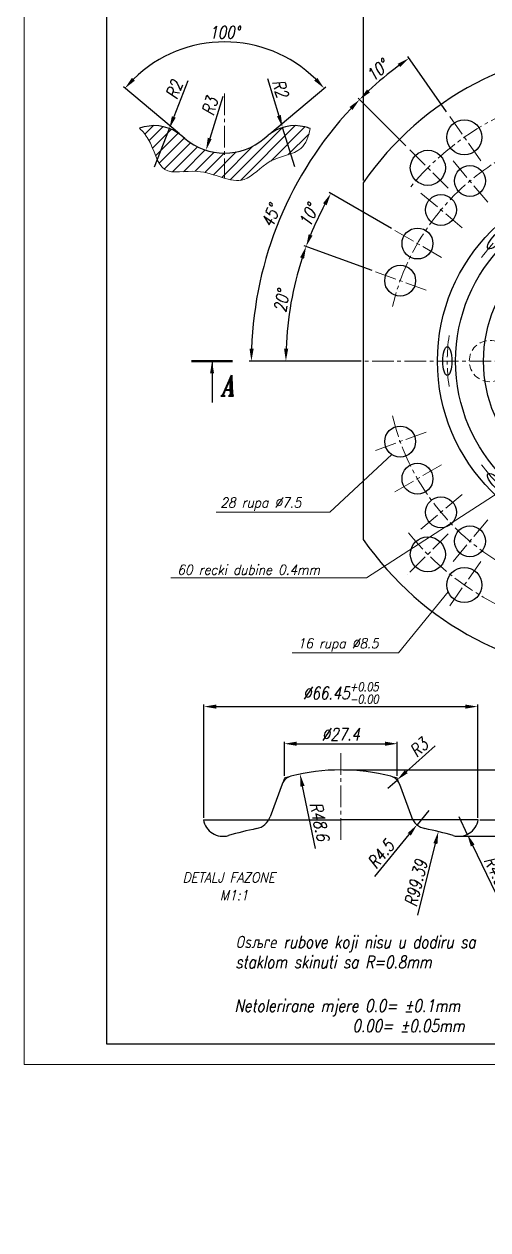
# Model space of a CAD drawing. Extents: x 89 to 601, y -20 to 440.
# Drawn here: x 89 to 201.5, y -20 to 272.2 of the extents above; entities that cross this region are included whole.
import ezdxf

# ---------------------------------------------------------------- set-up
doc = ezdxf.new("R2010")
doc.units = 0
doc.header["$LTSCALE"] = 7
doc.header["$MEASUREMENT"] = 0
doc.linetypes.add('CENTER2', pattern=[1.125, 0.75, -0.125, 0.125, -0.125])
doc.linetypes.add('HIDDEN', pattern=[0.375, 0.25, -0.125])
doc.layers.get('0').update_dxf_attribs({"linetype": 'CONTINUOUS', "lineweight": 15})
for name, color, linetype, lineweight in [('1', 1, 'CENTER2', 15), ('2', 2, 'HIDDEN', 15), ('3', 3, 'CONTINUOUS', 30), ('4', 5, 'CONTINUOUS', 50), ('8', 250, 'CONTINUOUS', 15)]:
    doc.layers.add(name, color=color, linetype=linetype, lineweight=lineweight)
doc.styles.add('ITALIC', font='italic.shx', dxfattribs={"width": 0.9, "height": 3})
doc.styles.add('ITALICT', font='ITALICT.shx', dxfattribs={"width": 0.8, "height": 3})
doc.dimstyles.get("Standard").update_dxf_attribs({"dimtxt": 3, "dimasz": 3, "dimexe": 0.5, "dimexo": 0.5, "dimgap": 0.8, "dimtad": 1, "dimdsep": 46, "dimtxsty": 'ITALICT', "dimcen": 0.09, "dimazin": 2, "dimtfac": 1, "dimtmove": 0, "dimatfit": 3, "dimfxl": 1, "dimtolj": 1, "dimtzin": 0, "dimarcsym": 0})

# ---------------------------------------------------------------- blocks, each defined once
blk = doc.blocks.new('*D19')
at = {"color": 0, "lineweight": -2, "transparency": 16777216}
for p, q in [((132.62, 79.84), (132.62, 107.28)), ((135.62, 106.78), (196.07, 106.78)), ((199.07, 79.84), (199.07, 107.28))]:
    blk.add_line(p, q, dxfattribs=at)
at = {"color": 0, "transparency": 16777216}
for points in [[(135.62, 107.28), (135.62, 106.28), (132.62, 106.78)], [(196.07, 107.28), (196.07, 106.28), (199.07, 106.78)]]:
    blk.add_solid(points, dxfattribs=at)
at = {"color": 0, "transparency": 16777216, "insert": (165.85, 110.06), "char_height": 3, "attachment_point": 5, "style": 'ITALICT'}
blk.add_mtext('\\A1;%%c66.45{}{\\H0.71x;\\C3;\\S+0.05^ -0.00;}', dxfattribs=at)
blk = doc.blocks.new('*D22')
at = {"color": 0, "lineweight": -2, "transparency": 16777216}
for p, q in [((212.98, 82.34), (212.98, 85.34)), ((199.57, 79.34), (213.48, 79.34)), ((212.98, 79.34), (212.98, 75.34)), ((194.94, 75.34), (213.48, 75.34)), ((212.98, 72.34), (212.98, 69.34))]:
    blk.add_line(p, q, dxfattribs=at)
at = {"color": 0, "transparency": 16777216}
for points in [[(212.48, 82.34), (213.48, 82.34), (212.98, 79.34)], [(212.48, 72.34), (213.48, 72.34), (212.98, 75.34)]]:
    blk.add_solid(points, dxfattribs=at)
at = {"color": 0, "transparency": 16777216, "insert": (210.68, 77.34), "char_height": 3, "attachment_point": 5, "rotation": 90, "style": 'ITALICT'}
blk.add_mtext('\\A1;4', dxfattribs=at)
blk = doc.blocks.new('*D57')
at = {"color": 0, "lineweight": -2, "transparency": 16777216}
for p, q in [((171.31, 234.26), (171.31, 275.76)), ((230.81, 275.26), (174.31, 275.26)), ((233.81, 267.02), (233.81, 275.76))]:
    blk.add_line(p, q, dxfattribs=at)
at = {"color": 0, "transparency": 16777216}
for points in [[(174.31, 275.76), (174.31, 274.76), (171.31, 275.26)], [(230.81, 275.76), (230.81, 274.76), (233.81, 275.26)]]:
    blk.add_solid(points, dxfattribs=at)
at = {"color": 0, "transparency": 16777216, "insert": (202.56, 277.56), "char_height": 3, "attachment_point": 5, "style": 'ITALICT'}
blk.add_mtext('\\A1;62.5', dxfattribs=at)
blk = doc.blocks.new('*D61')
at = {"color": 0, "lineweight": -2, "transparency": 16777216}
for p, q in [((178.17, 222.64), (162.99, 231.4)), ((173.43, 212.49), (156.97, 218.49))]:
    blk.add_line(p, q, dxfattribs=at)
blk.add_arc((233.81, 190.52), 81.27, 152.1152, 157.8848, dxfattribs=at)
at = {"color": 0, "transparency": 16777216}
for points in [[(161.54, 228.77), (162.41, 228.29), (163.43, 231.15)], [(158.98, 220.94), (158.05, 221.29), (157.44, 218.32)]]:
    blk.add_solid(points, dxfattribs=at)
at = {"color": 0, "transparency": 16777216, "insert": (158.07, 225.84), "char_height": 3, "attachment_point": 5, "rotation": 65, "style": 'ITALICT'}
blk.add_mtext('\\A1;10°', dxfattribs=at)
blk = doc.blocks.new('*D62')
at = {"color": 0, "lineweight": -2, "transparency": 16777216}
for p, q in [((173.43, 212.49), (156.95, 218.49)), ((170.81, 190.52), (152.02, 190.52))]:
    blk.add_line(p, q, dxfattribs=at)
blk.add_arc((233.81, 190.52), 81.29, 162.1147, 177.8853, dxfattribs=at)
at = {"color": 0, "transparency": 16777216}
for points in [[(155.98, 215.65), (156.92, 215.32), (157.42, 218.32)], [(153.08, 193.51), (152.08, 193.53), (152.52, 190.52)]]:
    blk.add_solid(points, dxfattribs=at)
at = {"color": 0, "transparency": 16777216, "insert": (151.49, 205.03), "char_height": 3, "attachment_point": 5, "rotation": 80, "style": 'ITALICT'}
blk.add_mtext('\\A1;20°', dxfattribs=at)
blk = doc.blocks.new('*D63')
at = {"color": 0, "lineweight": -2, "transparency": 16777216}
for p, q in [((181.66, 242.67), (170.05, 254.27)), ((170.81, 190.52), (143.65, 190.52))]:
    blk.add_line(p, q, dxfattribs=at)
blk.add_arc((233.81, 190.52), 89.66, 136.9171, 178.0829, dxfattribs=at)
at = {"color": 0, "transparency": 16777216}
for points in [[(167.96, 252.11), (168.68, 251.42), (170.41, 253.92)], [(144.7, 193.51), (143.7, 193.53), (144.15, 190.52)]]:
    blk.add_solid(points, dxfattribs=at)
at = {"color": 0, "transparency": 16777216, "insert": (148.85, 225.71), "char_height": 3, "attachment_point": 5, "rotation": 67.5, "style": 'ITALICT'}
blk.add_mtext('\\A1;45°', dxfattribs=at)
blk = doc.blocks.new('*D64')
at = {"color": 0, "lineweight": -2, "transparency": 16777216}
for p, q in [((191.51, 250.93), (182.1, 264.37)), ((181.66, 242.67), (170.06, 254.27))]:
    blk.add_line(p, q, dxfattribs=at)
blk.add_arc((233.81, 190.52), 89.66, 126.9173, 133.0827, dxfattribs=at)
at = {"color": 0, "transparency": 16777216}
for points in [[(179.66, 262.6), (180.25, 261.79), (182.38, 263.96)], [(172.92, 255.64), (172.22, 256.36), (170.41, 253.92)]]:
    blk.add_solid(points, dxfattribs=at)
at = {"color": 0, "transparency": 16777216, "insert": (174.7, 260.96), "char_height": 3, "attachment_point": 5, "rotation": 40, "style": 'ITALICT'}
blk.add_mtext('\\A1;10°', dxfattribs=at)
blk = doc.blocks.new('*U72')
at = {"layer": '1'}
blk.add_arc((42.14, 0), 42.14, 171.5767, 188.4233, dxfattribs=at)
at = {"layer": '3'}
blk.add_ellipse((0, 0), major_axis=(0, 3.5), ratio=0.316357, dxfattribs=at)
blk = doc.blocks.new('*U73')
at = {"color": 0, "linetype": 'ByBlock', "lineweight": -2}
for p, rotation in [((233.81, 232.66), 270), ((204.01, 220.32), 315.0000000000001), ((263.6, 220.32), 225.0000000000001), ((275.95, 190.52), 180), ((204.01, 160.72), 45), ((263.6, 160.72), 135), ((233.81, 148.38), 90)]:
    blk.add_blockref('*U72', p, dxfattribs=dict(at, rotation=rotation))
blk.add_blockref('*U72', (191.67, 190.52), dxfattribs=at)
blk = doc.blocks.new('*D82')
at = {"color": 0, "lineweight": -2, "transparency": 16777216}
for p, q in [((194.44, 80.14), (196.53, 75.82)), ((203.54, 61.37), (197.84, 73.12))]:
    blk.add_line(p, q, dxfattribs=at)
at = {"color": 0, "transparency": 16777216}
blk.add_solid([(198.29, 73.34), (197.39, 72.9), (196.53, 75.82)], dxfattribs=at)
at = {"color": 0, "transparency": 16777216, "insert": (203.42, 66.9), "char_height": 3, "attachment_point": 5, "rotation": 295.8757, "style": 'ITALICT'}
blk.add_mtext('\\A1;R4.8', dxfattribs=at)
blk = doc.blocks.new('*D83')
at = {"color": 0, "lineweight": -2, "transparency": 16777216}
blk.add_line((184.54, 56.22), (188.79, 73.57), dxfattribs=at)
at = {"color": 0, "transparency": 16777216}
blk.add_solid([(188.31, 73.69), (189.28, 73.45), (189.51, 76.48)], dxfattribs=at)
at = {"color": 0, "transparency": 16777216, "insert": (184.08, 63.99), "char_height": 3, "attachment_point": 5, "rotation": 76.2281, "style": 'ITALICT'}
blk.add_mtext('\\A1;R99.39', dxfattribs=at)
blk = doc.blocks.new('*D84')
at = {"color": 0, "lineweight": -2, "transparency": 16777216}
for p, q in [((166.35, 91.44), (222.48, 91.44)), ((221.98, 88.44), (221.98, 78.34)), ((194.94, 75.34), (222.48, 75.34))]:
    blk.add_line(p, q, dxfattribs=at)
at = {"color": 0, "transparency": 16777216}
for points in [[(221.48, 88.44), (222.48, 88.44), (221.98, 91.44)], [(221.48, 78.34), (222.48, 78.34), (221.98, 75.34)]]:
    blk.add_solid(points, dxfattribs=at)
at = {"color": 0, "transparency": 16777216, "insert": (219.68, 83.39), "char_height": 3, "attachment_point": 5, "rotation": 90, "style": 'ITALICT'}
blk.add_mtext('\\A1;16.1', dxfattribs=at)
blk = doc.blocks.new('*D85')
at = {"color": 0, "lineweight": -2, "transparency": 16777216}
blk.add_line((159.71, 72.35), (156.56, 87.48), dxfattribs=at)
at = {"color": 0, "transparency": 16777216}
blk.add_solid([(157.05, 87.58), (156.07, 87.38), (155.95, 90.42)], dxfattribs=at)
at = {"color": 0, "transparency": 16777216, "insert": (160.69, 78.92), "char_height": 3, "attachment_point": 5, "rotation": 281.7514, "style": 'ITALICT'}
blk.add_mtext('\\A1;R48.6', dxfattribs=at)
blk = doc.blocks.new('*D86')
at = {"color": 0, "lineweight": -2, "transparency": 16777216}
for p, q in [((187.19, 81.62), (184.34, 78.14)), ((174.11, 65.62), (182.45, 75.82))]:
    blk.add_line(p, q, dxfattribs=at)
at = {"color": 0, "transparency": 16777216}
blk.add_solid([(182.06, 76.13), (182.83, 75.5), (184.34, 78.14)], dxfattribs=at)
at = {"color": 0, "transparency": 16777216, "insert": (175.55, 71.01), "char_height": 3, "attachment_point": 5, "rotation": 50.7362, "style": 'ITALICT'}
blk.add_mtext('\\A1;R4.5', dxfattribs=at)
blk = doc.blocks.new('*D87')
at = {"color": 0, "lineweight": -2, "transparency": 16777216}
for p, q in [((152.15, 89.97), (152.15, 98.28)), ((155.15, 97.78), (176.55, 97.78)), ((179.55, 89.97), (179.55, 98.28))]:
    blk.add_line(p, q, dxfattribs=at)
at = {"color": 0, "transparency": 16777216}
for points in [[(155.15, 98.28), (155.15, 97.28), (152.15, 97.78)], [(176.55, 98.28), (176.55, 97.28), (179.55, 97.78)]]:
    blk.add_solid(points, dxfattribs=at)
at = {"color": 0, "transparency": 16777216, "insert": (165.85, 100.08), "char_height": 3, "attachment_point": 5, "style": 'ITALICT'}
blk.add_mtext('\\A1;%%c27.4', dxfattribs=at)
blk = doc.blocks.new('*D88')
at = {"color": 0, "lineweight": -2, "transparency": 16777216}
for p, q in [((188.71, 97.29), (181.72, 91)), ((177.26, 86.99), (179.49, 88.99))]:
    blk.add_line(p, q, dxfattribs=at)
at = {"color": 0, "transparency": 16777216}
blk.add_solid([(181.38, 91.37), (182.05, 90.63), (179.49, 88.99)], dxfattribs=at)
at = {"color": 0, "transparency": 16777216, "insert": (184.79, 96.86), "char_height": 3, "attachment_point": 5, "rotation": 41.9811, "style": 'ITALICT'}
blk.add_mtext('\\A1;R3', dxfattribs=at)
blk = doc.blocks.new('*D110')
at = {"color": 0, "lineweight": -2, "transparency": 16777216}
blk.add_line((137.24, 254.66), (134.05, 244.5), dxfattribs=at)
at = {"color": 0, "transparency": 16777216}
blk.add_solid([(133.57, 244.65), (134.53, 244.35), (133.15, 241.63)], dxfattribs=at)
at = {"color": 0, "transparency": 16777216, "insert": (134.09, 252.3), "char_height": 3, "attachment_point": 5, "rotation": 72.5781, "style": 'ITALICT'}
blk.add_mtext('\\A1;R3', dxfattribs=at)
blk = doc.blocks.new('*D113')
at = {"color": 0, "lineweight": -2, "transparency": 16777216}
for p, q in [((126.67, 245.57), (113.1, 256.96)), ((148.62, 245.57), (162.19, 256.96))]:
    blk.add_line(p, q, dxfattribs=at)
blk.add_arc((137.64, 236.36), 31.54, 45.4513, 134.5487, dxfattribs=at)
at = {"color": 0, "transparency": 16777216}
for points in [[(115.88, 258.5), (115.15, 259.18), (113.48, 256.64)], [(160.14, 259.18), (159.4, 258.5), (161.81, 256.64)]]:
    blk.add_solid(points, dxfattribs=at)
at = {"color": 0, "transparency": 16777216, "insert": (137.64, 270.21), "char_height": 3, "attachment_point": 5, "style": 'ITALICT'}
blk.add_mtext('\\A1;100°', dxfattribs=at)
blk = doc.blocks.new('*D114')
at = {"color": 0, "lineweight": -2, "transparency": 16777216}
for p, q in [((128.74, 258.47), (125.33, 249.71)), ((120.62, 237.59), (124.25, 246.91))]:
    blk.add_line(p, q, dxfattribs=at)
at = {"color": 0, "transparency": 16777216}
blk.add_solid([(124.87, 249.89), (125.8, 249.53), (124.25, 246.91)], dxfattribs=at)
at = {"color": 0, "transparency": 16777216, "insert": (125.43, 256.32), "char_height": 3, "attachment_point": 5, "rotation": 68.7678, "style": 'ITALICT'}
blk.add_mtext('\\A1;R2', dxfattribs=at)
blk = doc.blocks.new('*D115')
at = {"color": 0, "lineweight": -2, "transparency": 16777216}
for p, q in [((148.05, 258.99), (150.82, 250.01)), ((154.66, 237.59), (151.71, 247.14))]:
    blk.add_line(p, q, dxfattribs=at)
at = {"color": 0, "transparency": 16777216}
blk.add_solid([(151.3, 250.16), (150.34, 249.86), (151.71, 247.14)], dxfattribs=at)
at = {"color": 0, "transparency": 16777216, "insert": (151.19, 256.61), "char_height": 3, "attachment_point": 5, "rotation": 287.1761, "style": 'ITALICT'}
blk.add_mtext('\\A1;R2', dxfattribs=at)

msp = doc.modelspace()

# ---------------------------------------------------------------- hatches: boundary and pattern name
at = {"layer": '8'}
h = msp.add_hatch(dxfattribs=at)
h.set_pattern_fill('ANSI31', color=256, scale=15)
edge = h.paths.add_edge_path()
edge.add_spline(control_points=[(137.642, 234.846), (139.34, 234.347), (143.288, 233.599), (148.226, 240.124), (156.539, 240.639), (158.035, 244.931), (158.431, 246.934)], knot_values=[27.4764523, 27.4764523, 27.4764523, 27.4764523, 32.6828315, 40.4527371, 48.4874513, 54.1338822, 54.1338822, 54.1338822, 54.1338822], degree=3, periodic=0)
edge.add_arc((137.642, 171.496), 78.25, 74.5933, 75.56135)
edge.add_arc((154.66, 237.59), 10, 75.56135, 130)
edge.add_line((148.232, 245.251), (147.284, 244.455))
edge.add_arc((137.642, 255.946), 15, 270, 310, ccw=False)
edge.add_line((137.642, 240.946), (137.642, 234.846))
edge = h.paths.add_edge_path()
edge.add_arc((137.642, 255.946), 15, 230, 270, ccw=False)
edge.add_line((128.001, 244.455), (127.053, 245.251))
edge.add_arc((120.625, 237.59), 10, 50, 104.43865)
edge.add_arc((137.642, 171.496), 78.25, 104.43865, 105.30044)
edge.add_spline(control_points=[(116.994, 246.972), (117.784, 246.193), (120.398, 243.264), (121.705, 234.807), (130.582, 237.461), (135.581, 235.45), (137.642, 234.846)], knot_values=[1.5113558, 1.5113558, 1.5113558, 1.5113558, 4.8659155, 13.2999091, 21.1563909, 27.4764523, 27.4764523, 27.4764523, 27.4764523], degree=3, periodic=0)
edge.add_line((137.642, 234.846), (137.642, 240.946))

# ---------------------------------------------------------------- linework, layer by layer
for p, q in [((89.007, 440.033), (89.007, 20.033)), ((178.207, 167.877), (163.161, 153.939)), ((172.081, 137.952), (215.206, 165.804)), ((163.161, 153.939), (135.591, 153.939)), ((124.578, 137.952), (172.081, 137.952)), ((191.893, 134.597), (179.832, 119.812)), ((179.832, 119.812), (154.058, 119.812)), ((89.007, 20.033), (386.007, 20.033))]:
    msp.add_line(p, q)
msp.add_open_spline([(116.994, 246.972), (117.784, 246.193), (120.398, 243.264), (121.705, 234.807), (132.626, 238.072), (141.803, 231.637), (148.226, 240.124), (156.539, 240.639), (158.035, 244.931), (158.431, 246.934)], degree=3, knots=[1.5113558, 1.5113558, 1.5113558, 1.5113558, 4.8659155, 13.2999091, 21.1563909, 32.6828315, 40.4527371, 48.4874513, 54.1338822, 54.1338822, 54.1338822, 54.1338822])
at = {"layer": '1'}
for p, q in [((137.642, 255.406), (137.642, 234.846)), ((199.823, 239.055), (191.793, 250.523)), ((191.911, 232.416), (182.012, 242.315)), ((201.507, 229.014), (192.83, 239.355)), ((195.314, 222.82), (184.972, 231.498)), ((190.29, 215.645), (178.598, 222.395)), ((186.588, 207.706), (173.902, 212.324)), ((233.807, 190.52), (171.307, 190.52)), ((186.588, 173.333), (173.902, 168.716)), ((190.29, 165.395), (178.598, 158.645)), ((195.314, 158.22), (184.972, 149.542)), ((201.507, 152.026), (192.83, 141.685)), ((191.911, 148.624), (182.012, 138.724)), ((199.823, 141.985), (191.793, 130.517)), ((165.848, 95.527), (165.848, 74.282))]:
    msp.add_line(p, q, dxfattribs=at)
for radius, start, end in [(66.25, 38.94329, 141.05671), (57, 12.67026, 166.53727), (57, 193.46273, 347.32974), (66.25, 218.94329, 321.05671)]:
    msp.add_arc((233.807, 190.52), radius, start, end, dxfattribs=at)
at = {"layer": '2'}
for p, q in [((152.148, 89.468), (151.619, 88.014)), ((179.548, 89.468), (180.077, 88.014))]:
    msp.add_line(p, q, dxfattribs=at)
msp.add_circle((202.007, 190.52), 5, dxfattribs=at)
for start, end in [(104.49046, 106.37322), (73.62678, 75.50954)]:
    msp.add_arc((165.848, 42.839), 48.6, start, end, dxfattribs=at)
at = {"layer": '3'}
for p, q in [((109.007, 435.033), (109.007, 25.033)), ((128.001, 244.455), (127.053, 245.251)), ((147.284, 244.455), (148.232, 245.251)), ((171.307, 233.761), (171.307, 147.279)), ((151.619, 88.014), (148.732, 80.083)), ((180.077, 88.014), (182.963, 80.083)), ((132.523, 79.339), (165.848, 79.339)), ((199.173, 79.339), (165.848, 79.339)), ((109.007, 25.033), (381.007, 25.033))]:
    msp.add_line(p, q, dxfattribs=at)
for centre, radius in [((195.808, 244.789), 4.25), ((186.962, 237.366), 4.25), ((197.169, 234.184), 3.75), ((233.807, 190.52), 44.5), ((190.143, 227.159), 3.75), ((233.807, 190.52), 40.105), ((184.444, 219.02), 3.75), ((233.807, 190.52), 33.325), ((180.245, 210.015), 3.75), ((180.245, 171.025), 3.75), ((184.444, 162.02), 3.75), ((190.143, 153.881), 3.75), ((197.169, 146.855), 3.75), ((186.962, 143.674), 4.25), ((195.808, 136.251), 4.25)]:
    msp.add_circle(centre, radius, dxfattribs=at)
for centre, radius, start, end in [((233.807, 190.52), 76, 34.67741, 145.32259), ((137.642, 171.496), 78.25, 104.43865, 105.30044), ((120.625, 237.59), 10, 50, 104.43865), ((154.66, 237.59), 10, 75.56135, 130), ((137.642, 171.496), 78.25, 74.5933, 75.56135), ((137.642, 255.946), 15, 230, 310), ((233.807, 190.52), 76, 214.67741, 325.32259), ((165.848, 42.839), 48.6, 90, 104.49046), ((165.848, 42.839), 48.6, 75.50954, 90), ((154.438, 86.988), 3, 104.49046, 160), ((177.258, 86.988), 3, 20, 75.50954), ((137.256, 80.139), 4.8, 189.59407, 285.92783), ((144.504, 81.623), 4.5, 281.85602, 340), ((187.192, 81.623), 4.5, 200, 258.14398), ((194.44, 80.139), 4.8, 254.07217, 350.40593), ((165.848, -20.05), 99.389, 101.85602, 105.92783), ((165.848, -20.05), 99.389, 74.07217, 78.14398)]:
    msp.add_arc(centre, radius, start, end, dxfattribs=at)
at = {"layer": '4'}
msp.add_line((129.607, 190.52), (139.607, 190.52), dxfattribs=at)

# ---------------------------------------------------------------- block references
msp.add_blockref('*U73', (0, 0))

# ---------------------------------------------------------------- texts
for s, height, style, width, p in [('A', 5, 'ITALICT', 0.8, (137.064, 182.122)), ('28 rupa %%C7.5', 2.4, 'ITALIC', 0.9, (136.608, 155.041)), ('60 recki dubine 0.4mm', 2.4, 'ITALIC', 0.9, (126.178, 138.752)), ('16 rupa %%C8.5', 2.4, 'ITALIC', 0.9, (155.36, 120.913)), ('DETALJ FAZONE', 2.4, 'ITALIC', 0.9, (127.494, 64.157)), ('M1:1', 2.4, 'ITALIC', 0.9, (136.53, 59.861)), ('Osљre rubove koji nisu u dodiru sa', 3, 'ITALICT', 0.8, (140.264, 48.238)), ('staklom skinuti sa R=0.8mm', 3, 'ITALICT', 0.8, (140.264, 43.381)), ('Netolerirane mjere 0.0= %%p0.1mm', 3, 'ITALICT', 0.8, (140.063, 32.779)), ('                0.00= %%p0.05mm', 3, 'ITALICT', 0.8, (140.063, 27.921))]:
    msp.add_text(s, height=height, dxfattribs=dict(style=style, width=width)).set_placement(p)

# ---------------------------------------------------------------- dimensions: what is measured, and where the dimension line sits
dim = msp.add_linear_dim(base=(171.307, 275.26), p1=(233.807, 266.52), p2=(171.307, 233.761), dimstyle='Standard')
dim.commit()
dim.dimension.update_dxf_attribs({"geometry": '*D57', "text_midpoint": (202.557, 277.56)})
for base, line1, line2, picture, middle in [((146.6891, 266.5829), ((147.2842, 244.4551), (148.2322, 245.2506)), ((128.0006, 244.4551), (127.0526, 245.2506)), '*D113', (137.6424, 270.208)), ((178.2, 260.847), ((199.823, 239.055), (191.793, 250.523)), ((191.911, 232.416), (182.012, 242.315)), '*D64', (174.7, 260.962)), ((156.158, 235.351), ((191.911, 232.416), (182.012, 242.315)), ((171.307, 190.52), (296.307, 190.52)), '*D63', (148.846, 225.712)), ((161.184, 226.993), ((190.29, 215.645), (178.598, 222.395)), ((186.588, 207.706), (173.902, 212.324)), '*D61', (158.069, 225.837)), ((154.712, 209.266), ((171.307, 190.52), (296.307, 190.52)), ((186.588, 207.706), (173.902, 212.324)), '*D62', (151.491, 205.035))]:
    dim = msp.add_angular_dim_2l(base=base, line1=line1, line2=line2, dimstyle='Standard')
    dim.commit()
    dim.dimension.update_dxf_attribs({"geometry": picture, "text_midpoint": middle})
for center, mpoint, picture, middle in [((120.625, 237.59), (124.246, 246.911), '*D114', (125.434, 256.32)), ((154.66, 237.59), (151.707, 247.144), '*D115', (151.188, 256.613))]:
    dim = msp.add_radius_dim(center=center, mpoint=mpoint, dimstyle='Standard', override={"dimlfac": 0.2})
    dim.commit()
    dim.dimension.update_dxf_attribs({"geometry": picture, "text_midpoint": middle})
dim = msp.add_radius_dim(center=(137.642, 255.946), mpoint=(133.151, 241.634), dimstyle='Standard', override={"dimlfac": 0.2})
dim.commit()
dim.dimension.update_dxf_attribs({"geometry": '*D110', "text_midpoint": (136.282, 251.611), "dimtype": 164})
dim = msp.add_linear_dim(base=(199.073, 106.778), p1=(132.623, 79.339), p2=(199.073, 79.339), text='<>{}{\\H0.71x;\\C3;\\S+0.05^ -0.00;}', dimstyle='Standard', override={"dimpost": '%%c<>', "dimtp": 0.05, "dimtmove": 0})
dim.commit()
dim.dimension.update_dxf_attribs({"geometry": '*D19', "text_midpoint": (165.848, 106.778), "dimtype": 160})
dim = msp.add_linear_dim(base=(179.548, 97.778), p1=(152.148, 89.468), p2=(179.548, 89.468), dimstyle='Standard', override={"dimpost": '%%c<>'})
dim.commit()
dim.dimension.update_dxf_attribs({"geometry": '*D87', "text_midpoint": (165.848, 100.078)})
for center, mpoint, picture, middle in [((177.258, 86.988), (179.488, 88.995), '*D88', (186.327, 95.149)), ((187.192, 81.623), (184.344, 78.138), '*D86', (175.547, 71.011)), ((194.44, 80.139), (196.535, 75.82), '*D82', (203.417, 66.901))]:
    dim = msp.add_radius_dim(center=center, mpoint=mpoint, dimstyle='Standard')
    dim.commit()
    dim.dimension.update_dxf_attribs({"geometry": picture, "text_midpoint": middle})
dim = msp.add_linear_dim(base=(221.976, 75.339), p1=(165.848, 91.439), p2=(194.44, 75.339), angle=90, dimstyle='Standard', override={"dimtmove": 0})
dim.commit()
dim.dimension.update_dxf_attribs({"geometry": '*D84', "text_midpoint": (221.976, 83.389), "dimtype": 160})
for center, mpoint, picture, middle in [((165.848, 42.839), (155.95, 90.42), '*D85', (158.44, 78.448)), ((165.848, -20.05), (189.508, 76.481), '*D83', (186.311, 63.439))]:
    dim = msp.add_radius_dim(center=center, mpoint=mpoint, dimstyle='Standard')
    dim.commit()
    dim.dimension.update_dxf_attribs({"geometry": picture, "text_midpoint": middle, "dimtype": 164})
dim = msp.add_linear_dim(base=(212.976, 75.339), p1=(199.073, 79.339), p2=(194.44, 75.339), angle=90, dimstyle='Standard', override={"dimtmove": 0})
dim.commit()
dim.dimension.update_dxf_attribs({"geometry": '*D22', "text_midpoint": (210.676, 77.339)})

# ---------------------------------------------------------------- leaders
msp.add_leader([(134.607, 190.52), (134.607, 180.52)], dimstyle='Standard', override={"dimgap": 0.8, "dimtad": 0})

doc.saveas('drawing.dxf')
